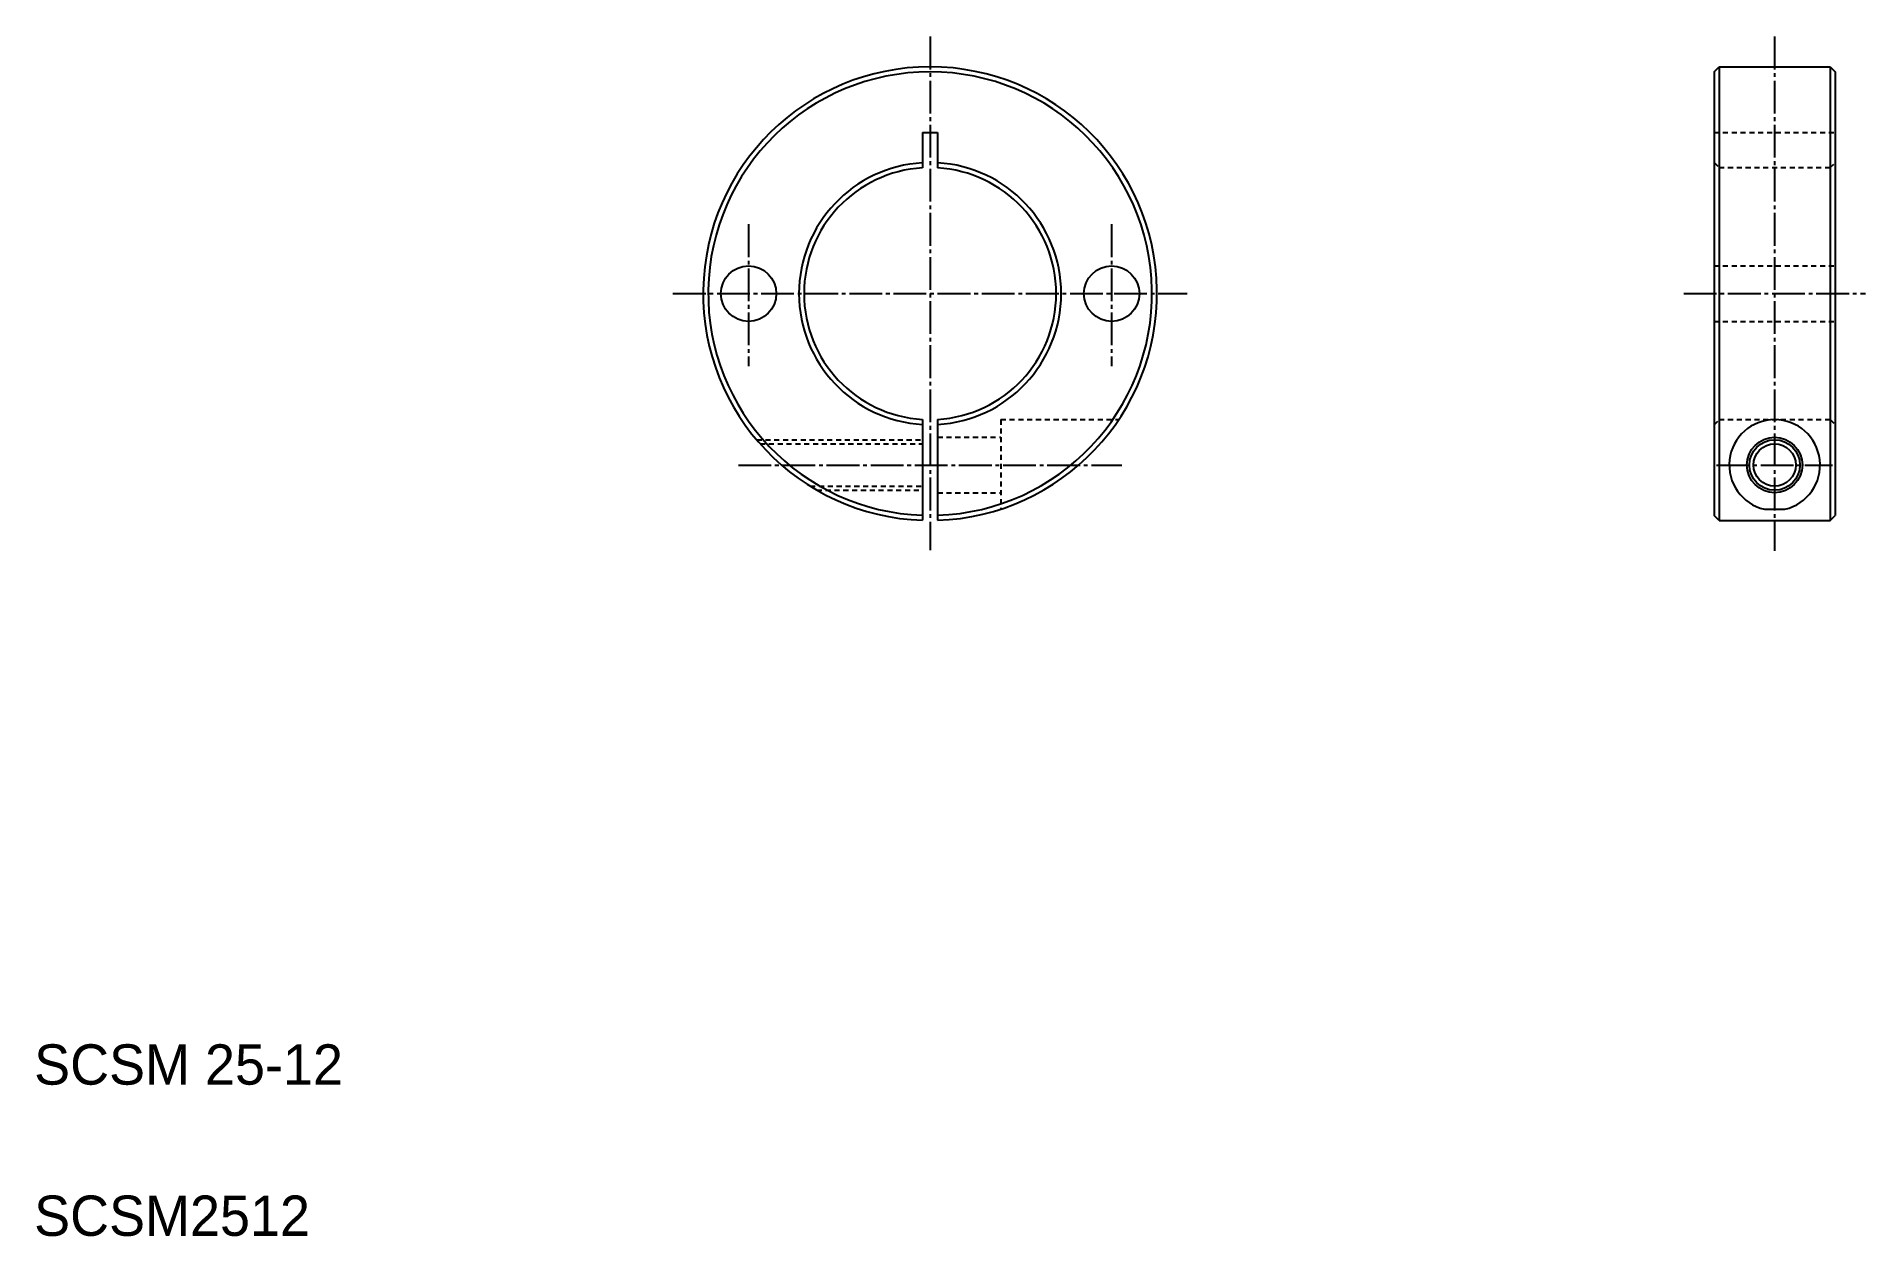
# Model space of a CAD drawing. Extents: x 10 to 192, y 10 to 129.
import ezdxf

# ---------------------------------------------------------------- set-up
doc = ezdxf.new("R2010")
doc.units = 0
doc.header["$LTSCALE"] = 0.25
doc.linetypes.add('CENTER', pattern=[17.5, 13, -1.5, 1.5, -1.5])
doc.linetypes.add('DASHED', pattern=[3.5, 2, -1.5])
doc.layers.get('0').update_dxf_attribs({"linetype": 'CONTINUOUS'})
doc.layers.add('CENTER', color=1, linetype='CENTER')

msp = doc.modelspace()

# ---------------------------------------------------------------- linework, layer by layer
at = {"color": 7, "linetype": 'CONTINUOUS'}
for p, q in [((176.58, 125.47), (177.08, 125.97)), ((176.58, 125.47), (176.58, 81.47)), ((177.08, 125.97), (177.08, 80.97)), ((177.08, 125.97), (188.08, 125.97)), ((188.08, 125.97), (188.08, 80.97)), ((188.08, 125.97), (188.58, 125.47)), ((188.58, 125.47), (188.58, 81.47)), ((98.09, 119.47), (98.09, 115.95)), ((98.09, 119.47), (99.59, 119.47)), ((99.59, 119.47), (99.59, 115.95)), ((98.09, 91), (98.09, 80.99)), ((99.59, 91), (99.59, 80.99)), ((181.56, 82.09), (183.6, 82.09)), ((177.08, 80.97), (176.58, 81.47)), ((177.08, 80.97), (188.08, 80.97)), ((188.08, 80.97), (188.58, 81.47))]:
    msp.add_line(p, q, dxfattribs=at)
at = {"color": 3, "linetype": 'DASHED'}
for p, q in [((176.58, 119.47), (188.58, 119.47)), ((176.58, 116.47), (177.08, 115.97)), ((188.08, 115.97), (188.58, 116.47)), ((177.08, 115.97), (188.08, 115.97)), ((176.58, 106.22), (188.58, 106.22)), ((176.58, 100.72), (188.58, 100.72)), ((105.84, 90.97), (105.84, 82.09)), ((105.84, 90.97), (117.55, 90.97)), ((176.58, 90.47), (177.08, 90.97)), ((177.08, 90.97), (188.08, 90.97)), ((188.08, 90.97), (188.58, 90.47)), ((81.64, 88.97), (98.09, 88.97)), ((99.59, 89.22), (105.84, 89.22)), ((81.98, 88.57), (98.09, 88.57)), ((86.95, 84.37), (98.09, 84.37)), ((87.61, 83.97), (98.09, 83.97)), ((99.59, 83.72), (105.84, 83.72))]:
    msp.add_line(p, q, dxfattribs=at)
for p, q in [((188.58, 114.47), (188.58, 114.47)), ((188.58, 103.47), (188.58, 103.47))]:
    msp.add_line(p, q)
at = {"color": 7, "linetype": 'CONTINUOUS'}
for centre, radius in [((80.84, 103.47), 2.75), ((116.84, 103.47), 2.75), ((182.58, 86.47), 2.75), ((182.58, 86.47), 2.1)]:
    msp.add_circle(centre, radius, dxfattribs=at)
at = {"color": 3, "linetype": 'CONTINUOUS'}
msp.add_circle((182.58, 86.47), 2.5, dxfattribs=at)
at = {"color": 7, "linetype": 'CONTINUOUS'}
for centre, radius, start, end in [((98.84, 103.47), 22.5, 271.9102, 268.0898), ((98.84, 103.47), 22, 271.9536, 268.0464), ((98.84, 103.47), 13, 93.3074, 266.6926), ((98.84, 103.47), 13, 273.3074, 86.6926), ((98.84, 103.47), 12.5, 93.4398, 266.5602), ((98.84, 103.47), 12.5, 273.4398, 86.5602), ((182.58, 86.47), 4.5, 283.0711, 256.9289)]:
    msp.add_arc(centre, radius, start, end, dxfattribs=at)
at = {"layer": 'CENTER', "color": 1, "linetype": 'CENTER'}
for p, q in [((98.84, 128.97), (98.84, 78.02)), ((182.58, 128.97), (182.58, 77.97)), ((80.84, 110.35), (80.84, 96.26)), ((116.84, 110.35), (116.84, 96.26)), ((73.34, 103.47), (124.34, 103.47)), ((173.58, 103.47), (191.58, 103.47)), ((79.83, 86.47), (117.85, 86.47)), ((176.83, 86.47), (188.33, 86.47))]:
    msp.add_line(p, q, dxfattribs=at)

# ---------------------------------------------------------------- texts
for s, p in [('SCSM 25-12', (10, 25)), ('SCSM2512', (10, 10))]:
    msp.add_text(s, height=4).set_placement(p)

doc.saveas('drawing.dxf')
